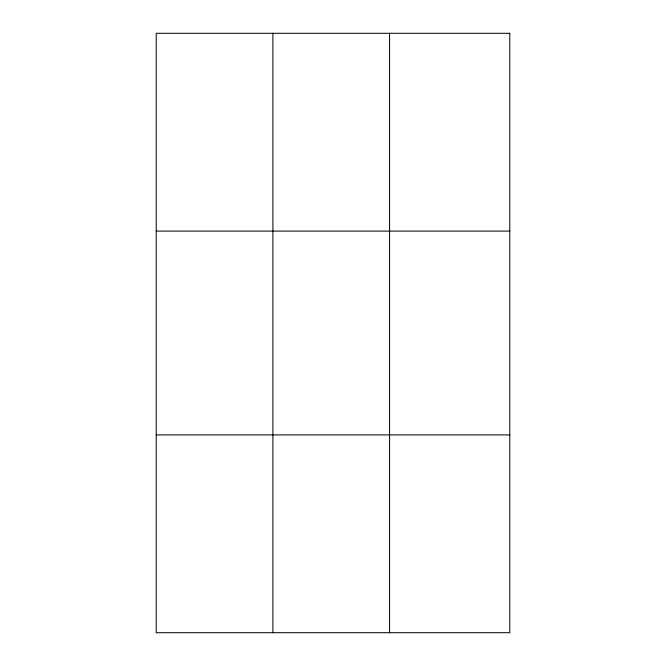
<?xml version="1.0" encoding="UTF-8"?>
<svg xmlns="http://www.w3.org/2000/svg" width="666" height="666" viewBox="0 0 666 666"><rect width="100%" height="100%" fill="white"/><g stroke="black" fill="none" stroke-linecap="round" stroke-linejoin="round"><path stroke-width="1" d="M156.219 231.102L509.781 231.102M156.219 434.898L509.781 434.898M389.568 33.3L389.568 632.7M272.894 33.3L272.894 632.7M509.781 33.3L156.219 33.3L156.219 632.7L509.781 632.7L509.781 33.3"/></g></svg>
